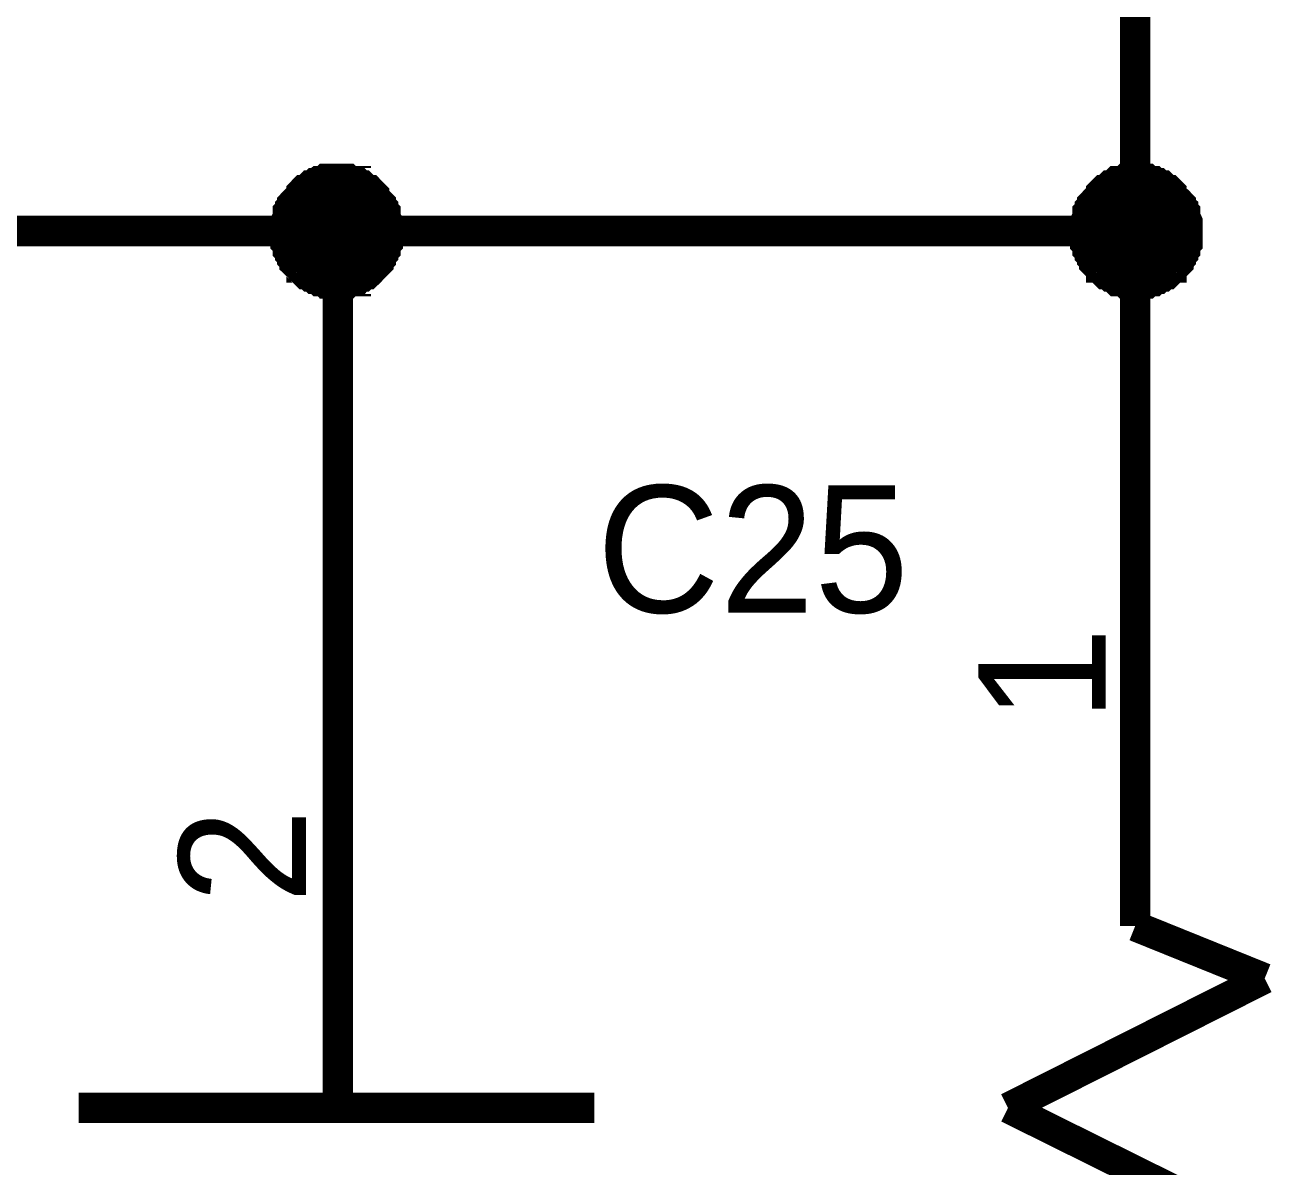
# Model space of a CAD drawing. Header units: millimetres. Extents: x 0 to 800, y 0 to 567.
# Drawn here: x 474.96 to 487.33, y 503.08 to 514.34 of the extents above; entities that cross this region are included whole.
import ezdxf

# ---------------------------------------------------------------- set-up
doc = ezdxf.new("R2010")
doc.units = ezdxf.units.MM
doc.layers.add('Sheet', color=255, linetype='Continuous')

msp = doc.modelspace()

# ---------------------------------------------------------------- linework, layer by layer
at = {"layer": 'Sheet'}
for points, const_width in [([(485.906, 518.823), (485.906, 513.738)], 0.3), ([(485.906, 513.738), (485.906, 512.305), (485.906, 510.535)], 0.3), ([(477.529, 512.305), (477.529, 512.327), (477.529, 512.349), (477.529, 512.372), (477.529, 512.394), (477.551, 512.439), (477.551, 512.461), (477.551, 512.484), (477.574, 512.506), (477.574, 512.529), (477.596, 512.551), (477.596, 512.573), (477.618, 512.596), (477.618, 512.596), (477.641, 512.618), (477.663, 512.641), (477.686, 512.663), (477.686, 512.685), (477.708, 512.708), (477.73, 512.708), (477.753, 512.73), (477.775, 512.753), (477.798, 512.753), (477.82, 512.775), (477.842, 512.775), (477.865, 512.797), (477.887, 512.797), (477.91, 512.797), (477.932, 512.82), (477.954, 512.82), (477.999, 512.82), (478.022, 512.82), (478.044, 512.82)], 0.3), ([(477.529, 512.305), (477.529, 512.327), (477.529, 512.349), (477.529, 512.372), (477.529, 512.394), (477.551, 512.439), (477.551, 512.461), (477.551, 512.484), (477.574, 512.506), (477.574, 512.529), (477.596, 512.551), (477.596, 512.573), (477.618, 512.596), (477.618, 512.596), (477.641, 512.618), (477.663, 512.641), (477.686, 512.663), (477.686, 512.685), (477.708, 512.708), (477.73, 512.708), (477.753, 512.73), (477.775, 512.753), (477.798, 512.753), (477.82, 512.775), (477.842, 512.775), (477.865, 512.797), (477.887, 512.797), (477.91, 512.797), (477.932, 512.82), (477.954, 512.82), (477.999, 512.82), (478.022, 512.82), (478.044, 512.82)], 0.3), ([(477.529, 512.305), (477.529, 512.327), (477.529, 512.349), (477.529, 512.372), (477.529, 512.394), (477.551, 512.439), (477.551, 512.461), (477.551, 512.484), (477.574, 512.506), (477.574, 512.529), (477.596, 512.551), (477.596, 512.573), (477.618, 512.596), (477.618, 512.596), (477.641, 512.618), (477.663, 512.641), (477.686, 512.663), (477.686, 512.685), (477.708, 512.708), (477.73, 512.708), (477.753, 512.73), (477.775, 512.753), (477.798, 512.753), (477.82, 512.775), (477.842, 512.775), (477.865, 512.797), (477.887, 512.797), (477.91, 512.797), (477.932, 512.82), (477.954, 512.82), (477.999, 512.82), (478.022, 512.82), (478.044, 512.82)], 0.3), ([(477.529, 512.305), (477.529, 512.327), (477.529, 512.349), (477.529, 512.372), (477.529, 512.394), (477.551, 512.439), (477.551, 512.461), (477.551, 512.484), (477.574, 512.506), (477.574, 512.529), (477.596, 512.551), (477.596, 512.573), (477.618, 512.596), (477.618, 512.596), (477.641, 512.618), (477.663, 512.641), (477.686, 512.663), (477.686, 512.685), (477.708, 512.708), (477.73, 512.708), (477.753, 512.73), (477.775, 512.753), (477.798, 512.753), (477.82, 512.775), (477.842, 512.775), (477.865, 512.797), (477.887, 512.797), (477.91, 512.797), (477.932, 512.82), (477.954, 512.82), (477.999, 512.82), (478.022, 512.82), (478.044, 512.82)], 0.3), ([(478.044, 512.82), (478.044, 512.82)], 0.3), ([(478.044, 512.82), (478.066, 512.82), (478.089, 512.82), (478.111, 512.82), (478.134, 512.82), (478.156, 512.797), (478.178, 512.797), (478.223, 512.797), (478.223, 512.775), (478.246, 512.775), (478.268, 512.753), (478.29, 512.753), (478.313, 512.73), (478.335, 512.708), (478.358, 512.708), (478.38, 512.685), (478.402, 512.663), (478.402, 512.641), (478.425, 512.618), (478.447, 512.596), (478.447, 512.596), (478.47, 512.573), (478.47, 512.551), (478.492, 512.529), (478.492, 512.506), (478.514, 512.484), (478.514, 512.461), (478.514, 512.439), (478.537, 512.394), (478.537, 512.372), (478.537, 512.349), (478.537, 512.327), (478.537, 512.305)], 0.3), ([(478.044, 512.82), (478.044, 512.82)], 0.3), ([(478.044, 512.82), (478.066, 512.82), (478.089, 512.82), (478.111, 512.82), (478.134, 512.82), (478.156, 512.797), (478.178, 512.797), (478.223, 512.797), (478.223, 512.775), (478.246, 512.775), (478.268, 512.753), (478.29, 512.753), (478.313, 512.73), (478.335, 512.708), (478.358, 512.708), (478.38, 512.685), (478.402, 512.663), (478.402, 512.641), (478.425, 512.618), (478.447, 512.596), (478.447, 512.596), (478.47, 512.573), (478.47, 512.551), (478.492, 512.529), (478.492, 512.506), (478.514, 512.484), (478.514, 512.461), (478.514, 512.439), (478.537, 512.394), (478.537, 512.372), (478.537, 512.349), (478.537, 512.327), (478.537, 512.305)], 0.3), ([(478.044, 512.82), (478.044, 512.82)], 0.3), ([(478.044, 512.82), (478.066, 512.82), (478.089, 512.82), (478.111, 512.82), (478.134, 512.82), (478.156, 512.797), (478.178, 512.797), (478.223, 512.797), (478.223, 512.775), (478.246, 512.775), (478.268, 512.753), (478.29, 512.753), (478.313, 512.73), (478.335, 512.708), (478.358, 512.708), (478.38, 512.685), (478.402, 512.663), (478.402, 512.641), (478.425, 512.618), (478.447, 512.596), (478.447, 512.596), (478.47, 512.573), (478.47, 512.551), (478.492, 512.529), (478.492, 512.506), (478.514, 512.484), (478.514, 512.461), (478.514, 512.439), (478.537, 512.394), (478.537, 512.372), (478.537, 512.349), (478.537, 512.327), (478.537, 512.305)], 0.3), ([(478.044, 512.82), (478.044, 512.82)], 0.3), ([(478.044, 512.82), (478.066, 512.82), (478.089, 512.82), (478.111, 512.82), (478.134, 512.82), (478.156, 512.797), (478.178, 512.797), (478.223, 512.797), (478.223, 512.775), (478.246, 512.775), (478.268, 512.753), (478.29, 512.753), (478.313, 512.73), (478.335, 512.708), (478.358, 512.708), (478.38, 512.685), (478.402, 512.663), (478.402, 512.641), (478.425, 512.618), (478.447, 512.596), (478.447, 512.596), (478.47, 512.573), (478.47, 512.551), (478.492, 512.529), (478.492, 512.506), (478.514, 512.484), (478.514, 512.461), (478.514, 512.439), (478.537, 512.394), (478.537, 512.372), (478.537, 512.349), (478.537, 512.327), (478.537, 512.305)], 0.3), ([(485.413, 512.305), (485.413, 512.327), (485.413, 512.349), (485.413, 512.372), (485.413, 512.394), (485.436, 512.439), (485.436, 512.461), (485.436, 512.484), (485.458, 512.506), (485.458, 512.529), (485.481, 512.551), (485.481, 512.573), (485.503, 512.596), (485.503, 512.596), (485.525, 512.618), (485.548, 512.641), (485.57, 512.663), (485.57, 512.685), (485.593, 512.708), (485.615, 512.708), (485.637, 512.73), (485.66, 512.753), (485.682, 512.753), (485.705, 512.775), (485.705, 512.775), (485.727, 512.797), (485.772, 512.797), (485.794, 512.797), (485.817, 512.82), (485.839, 512.82), (485.861, 512.82), (485.884, 512.82), (485.906, 512.82)], 0.3), ([(485.413, 512.305), (485.413, 512.327), (485.413, 512.349), (485.413, 512.372), (485.413, 512.394), (485.436, 512.439), (485.436, 512.461), (485.436, 512.484), (485.458, 512.506), (485.458, 512.529), (485.481, 512.551), (485.481, 512.573), (485.503, 512.596), (485.503, 512.596), (485.525, 512.618), (485.548, 512.641), (485.57, 512.663), (485.57, 512.685), (485.593, 512.708), (485.615, 512.708), (485.637, 512.73), (485.66, 512.753), (485.682, 512.753), (485.705, 512.775), (485.705, 512.775), (485.727, 512.797), (485.772, 512.797), (485.794, 512.797), (485.817, 512.82), (485.839, 512.82), (485.861, 512.82), (485.884, 512.82), (485.906, 512.82)], 0.3), ([(485.413, 512.305), (485.413, 512.327), (485.413, 512.349), (485.413, 512.372), (485.413, 512.394), (485.436, 512.439), (485.436, 512.461), (485.436, 512.484), (485.458, 512.506), (485.458, 512.529), (485.481, 512.551), (485.481, 512.573), (485.503, 512.596), (485.503, 512.596), (485.525, 512.618), (485.548, 512.641), (485.57, 512.663), (485.57, 512.685), (485.593, 512.708), (485.615, 512.708), (485.637, 512.73), (485.66, 512.753), (485.682, 512.753), (485.705, 512.775), (485.705, 512.775), (485.727, 512.797), (485.772, 512.797), (485.794, 512.797), (485.817, 512.82), (485.839, 512.82), (485.861, 512.82), (485.884, 512.82), (485.906, 512.82)], 0.3), ([(485.413, 512.305), (485.413, 512.327), (485.413, 512.349), (485.413, 512.372), (485.413, 512.394), (485.436, 512.439), (485.436, 512.461), (485.436, 512.484), (485.458, 512.506), (485.458, 512.529), (485.481, 512.551), (485.481, 512.573), (485.503, 512.596), (485.503, 512.596), (485.525, 512.618), (485.548, 512.641), (485.57, 512.663), (485.57, 512.685), (485.593, 512.708), (485.615, 512.708), (485.637, 512.73), (485.66, 512.753), (485.682, 512.753), (485.705, 512.775), (485.705, 512.775), (485.727, 512.797), (485.772, 512.797), (485.794, 512.797), (485.817, 512.82), (485.839, 512.82), (485.861, 512.82), (485.884, 512.82), (485.906, 512.82)], 0.3), ([(485.906, 512.82), (485.906, 512.82)], 0.3), ([(485.906, 512.82), (485.929, 512.82), (485.951, 512.82), (485.996, 512.82), (486.018, 512.82), (486.041, 512.797), (486.063, 512.797), (486.085, 512.797), (486.108, 512.775), (486.13, 512.775), (486.153, 512.753), (486.175, 512.753), (486.197, 512.73), (486.22, 512.708), (486.242, 512.708), (486.265, 512.685), (486.265, 512.663), (486.287, 512.641), (486.309, 512.618), (486.332, 512.596), (486.332, 512.596), (486.354, 512.573), (486.354, 512.551), (486.377, 512.529), (486.377, 512.506), (486.399, 512.484), (486.399, 512.461), (486.399, 512.439), (486.421, 512.394), (486.421, 512.372), (486.421, 512.349), (486.421, 512.327), (486.421, 512.305)], 0.3), ([(485.906, 512.82), (485.906, 512.82)], 0.3), ([(485.906, 512.82), (485.929, 512.82), (485.951, 512.82), (485.996, 512.82), (486.018, 512.82), (486.041, 512.797), (486.063, 512.797), (486.085, 512.797), (486.108, 512.775), (486.13, 512.775), (486.153, 512.753), (486.175, 512.753), (486.197, 512.73), (486.22, 512.708), (486.242, 512.708), (486.265, 512.685), (486.265, 512.663), (486.287, 512.641), (486.309, 512.618), (486.332, 512.596), (486.332, 512.596), (486.354, 512.573), (486.354, 512.551), (486.377, 512.529), (486.377, 512.506), (486.399, 512.484), (486.399, 512.461), (486.399, 512.439), (486.421, 512.394), (486.421, 512.372), (486.421, 512.349), (486.421, 512.327), (486.421, 512.305)], 0.3), ([(485.906, 512.82), (485.906, 512.82)], 0.3), ([(485.906, 512.82), (485.929, 512.82), (485.951, 512.82), (485.996, 512.82), (486.018, 512.82), (486.041, 512.797), (486.063, 512.797), (486.085, 512.797), (486.108, 512.775), (486.13, 512.775), (486.153, 512.753), (486.175, 512.753), (486.197, 512.73), (486.22, 512.708), (486.242, 512.708), (486.265, 512.685), (486.265, 512.663), (486.287, 512.641), (486.309, 512.618), (486.332, 512.596), (486.332, 512.596), (486.354, 512.573), (486.354, 512.551), (486.377, 512.529), (486.377, 512.506), (486.399, 512.484), (486.399, 512.461), (486.399, 512.439), (486.421, 512.394), (486.421, 512.372), (486.421, 512.349), (486.421, 512.327), (486.421, 512.305)], 0.3), ([(485.906, 512.82), (485.906, 512.82)], 0.3), ([(485.906, 512.82), (485.929, 512.82), (485.951, 512.82), (485.996, 512.82), (486.018, 512.82), (486.041, 512.797), (486.063, 512.797), (486.085, 512.797), (486.108, 512.775), (486.13, 512.775), (486.153, 512.753), (486.175, 512.753), (486.197, 512.73), (486.22, 512.708), (486.242, 512.708), (486.265, 512.685), (486.265, 512.663), (486.287, 512.641), (486.309, 512.618), (486.332, 512.596), (486.332, 512.596), (486.354, 512.573), (486.354, 512.551), (486.377, 512.529), (486.377, 512.506), (486.399, 512.484), (486.399, 512.461), (486.399, 512.439), (486.421, 512.394), (486.421, 512.372), (486.421, 512.349), (486.421, 512.327), (486.421, 512.305)], 0.3), ([(477.529, 512.305), (477.529, 512.327), (477.529, 512.349), (477.529, 512.372), (477.529, 512.394), (477.551, 512.439), (477.551, 512.461), (477.551, 512.484), (477.574, 512.506), (477.574, 512.529), (477.596, 512.551), (477.596, 512.573), (477.618, 512.596), (477.618, 512.596), (477.641, 512.618), (477.663, 512.641), (477.686, 512.663), (477.686, 512.685), (477.708, 512.708), (477.73, 512.708), (477.753, 512.73), (477.775, 512.753), (477.798, 512.753), (477.82, 512.775), (477.842, 512.775), (477.865, 512.797), (477.887, 512.797), (477.91, 512.797), (477.932, 512.82), (477.954, 512.82), (477.999, 512.82), (478.022, 512.82), (478.044, 512.82)], 0.0991), ([(477.529, 512.305), (477.529, 512.327), (477.529, 512.349), (477.529, 512.372), (477.529, 512.394), (477.551, 512.439), (477.551, 512.461), (477.551, 512.484), (477.574, 512.506), (477.574, 512.529), (477.596, 512.551), (477.596, 512.573), (477.618, 512.596), (477.618, 512.596), (477.641, 512.618), (477.663, 512.641), (477.686, 512.663), (477.686, 512.685), (477.708, 512.708), (477.73, 512.708), (477.753, 512.73), (477.775, 512.753), (477.798, 512.753), (477.82, 512.775), (477.842, 512.775), (477.865, 512.797), (477.887, 512.797), (477.91, 512.797), (477.932, 512.82), (477.954, 512.82), (477.999, 512.82), (478.022, 512.82), (478.044, 512.82)], 0.0991), ([(477.529, 512.305), (477.529, 512.327), (477.529, 512.349), (477.529, 512.372), (477.529, 512.394), (477.551, 512.439), (477.551, 512.461), (477.551, 512.484), (477.574, 512.506), (477.574, 512.529), (477.596, 512.551), (477.596, 512.573), (477.618, 512.596), (477.618, 512.596), (477.641, 512.618), (477.663, 512.641), (477.686, 512.663), (477.686, 512.685), (477.708, 512.708), (477.73, 512.708), (477.753, 512.73), (477.775, 512.753), (477.798, 512.753), (477.82, 512.775), (477.842, 512.775), (477.865, 512.797), (477.887, 512.797), (477.91, 512.797), (477.932, 512.82), (477.954, 512.82), (477.999, 512.82), (478.022, 512.82), (478.044, 512.82)], 0.0991), ([(477.529, 512.305), (477.529, 512.327), (477.529, 512.349), (477.529, 512.372), (477.529, 512.394), (477.551, 512.439), (477.551, 512.461), (477.551, 512.484), (477.574, 512.506), (477.574, 512.529), (477.596, 512.551), (477.596, 512.573), (477.618, 512.596), (477.618, 512.596), (477.641, 512.618), (477.663, 512.641), (477.686, 512.663), (477.686, 512.685), (477.708, 512.708), (477.73, 512.708), (477.753, 512.73), (477.775, 512.753), (477.798, 512.753), (477.82, 512.775), (477.842, 512.775), (477.865, 512.797), (477.887, 512.797), (477.91, 512.797), (477.932, 512.82), (477.954, 512.82), (477.999, 512.82), (478.022, 512.82), (478.044, 512.82)], 0.0991), ([(478.044, 512.82), (478.044, 512.82)], 0.0991), ([(478.044, 512.82), (478.066, 512.82), (478.089, 512.82), (478.111, 512.82), (478.134, 512.82), (478.156, 512.797), (478.178, 512.797), (478.223, 512.797), (478.223, 512.775), (478.246, 512.775), (478.268, 512.753), (478.29, 512.753), (478.313, 512.73), (478.335, 512.708), (478.358, 512.708), (478.38, 512.685), (478.402, 512.663), (478.402, 512.641), (478.425, 512.618), (478.447, 512.596), (478.447, 512.596), (478.47, 512.573), (478.47, 512.551), (478.492, 512.529), (478.492, 512.506), (478.514, 512.484), (478.514, 512.461), (478.514, 512.439), (478.537, 512.394), (478.537, 512.372), (478.537, 512.349), (478.537, 512.327), (478.537, 512.305)], 0.0991), ([(478.044, 512.82), (478.044, 512.82)], 0.0991), ([(478.044, 512.82), (478.066, 512.82), (478.089, 512.82), (478.111, 512.82), (478.134, 512.82), (478.156, 512.797), (478.178, 512.797), (478.223, 512.797), (478.223, 512.775), (478.246, 512.775), (478.268, 512.753), (478.29, 512.753), (478.313, 512.73), (478.335, 512.708), (478.358, 512.708), (478.38, 512.685), (478.402, 512.663), (478.402, 512.641), (478.425, 512.618), (478.447, 512.596), (478.447, 512.596), (478.47, 512.573), (478.47, 512.551), (478.492, 512.529), (478.492, 512.506), (478.514, 512.484), (478.514, 512.461), (478.514, 512.439), (478.537, 512.394), (478.537, 512.372), (478.537, 512.349), (478.537, 512.327), (478.537, 512.305)], 0.0991), ([(478.044, 512.82), (478.044, 512.82)], 0.0991), ([(478.044, 512.82), (478.066, 512.82), (478.089, 512.82), (478.111, 512.82), (478.134, 512.82), (478.156, 512.797), (478.178, 512.797), (478.223, 512.797), (478.223, 512.775), (478.246, 512.775), (478.268, 512.753), (478.29, 512.753), (478.313, 512.73), (478.335, 512.708), (478.358, 512.708), (478.38, 512.685), (478.402, 512.663), (478.402, 512.641), (478.425, 512.618), (478.447, 512.596), (478.447, 512.596), (478.47, 512.573), (478.47, 512.551), (478.492, 512.529), (478.492, 512.506), (478.514, 512.484), (478.514, 512.461), (478.514, 512.439), (478.537, 512.394), (478.537, 512.372), (478.537, 512.349), (478.537, 512.327), (478.537, 512.305)], 0.0991), ([(478.044, 512.82), (478.044, 512.82)], 0.0991), ([(478.044, 512.82), (478.066, 512.82), (478.089, 512.82), (478.111, 512.82), (478.134, 512.82), (478.156, 512.797), (478.178, 512.797), (478.223, 512.797), (478.223, 512.775), (478.246, 512.775), (478.268, 512.753), (478.29, 512.753), (478.313, 512.73), (478.335, 512.708), (478.358, 512.708), (478.38, 512.685), (478.402, 512.663), (478.402, 512.641), (478.425, 512.618), (478.447, 512.596), (478.447, 512.596), (478.47, 512.573), (478.47, 512.551), (478.492, 512.529), (478.492, 512.506), (478.514, 512.484), (478.514, 512.461), (478.514, 512.439), (478.537, 512.394), (478.537, 512.372), (478.537, 512.349), (478.537, 512.327), (478.537, 512.305)], 0.0991), ([(485.413, 512.305), (485.413, 512.327), (485.413, 512.349), (485.413, 512.372), (485.413, 512.394), (485.436, 512.439), (485.436, 512.461), (485.436, 512.484), (485.458, 512.506), (485.458, 512.529), (485.481, 512.551), (485.481, 512.573), (485.503, 512.596), (485.503, 512.596), (485.525, 512.618), (485.548, 512.641), (485.57, 512.663), (485.57, 512.685), (485.593, 512.708), (485.615, 512.708), (485.637, 512.73), (485.66, 512.753), (485.682, 512.753), (485.705, 512.775), (485.705, 512.775), (485.727, 512.797), (485.772, 512.797), (485.794, 512.797), (485.817, 512.82), (485.839, 512.82), (485.861, 512.82), (485.884, 512.82), (485.906, 512.82)], 0.0991), ([(485.413, 512.305), (485.413, 512.327), (485.413, 512.349), (485.413, 512.372), (485.413, 512.394), (485.436, 512.439), (485.436, 512.461), (485.436, 512.484), (485.458, 512.506), (485.458, 512.529), (485.481, 512.551), (485.481, 512.573), (485.503, 512.596), (485.503, 512.596), (485.525, 512.618), (485.548, 512.641), (485.57, 512.663), (485.57, 512.685), (485.593, 512.708), (485.615, 512.708), (485.637, 512.73), (485.66, 512.753), (485.682, 512.753), (485.705, 512.775), (485.705, 512.775), (485.727, 512.797), (485.772, 512.797), (485.794, 512.797), (485.817, 512.82), (485.839, 512.82), (485.861, 512.82), (485.884, 512.82), (485.906, 512.82)], 0.0991), ([(485.413, 512.305), (485.413, 512.327), (485.413, 512.349), (485.413, 512.372), (485.413, 512.394), (485.436, 512.439), (485.436, 512.461), (485.436, 512.484), (485.458, 512.506), (485.458, 512.529), (485.481, 512.551), (485.481, 512.573), (485.503, 512.596), (485.503, 512.596), (485.525, 512.618), (485.548, 512.641), (485.57, 512.663), (485.57, 512.685), (485.593, 512.708), (485.615, 512.708), (485.637, 512.73), (485.66, 512.753), (485.682, 512.753), (485.705, 512.775), (485.705, 512.775), (485.727, 512.797), (485.772, 512.797), (485.794, 512.797), (485.817, 512.82), (485.839, 512.82), (485.861, 512.82), (485.884, 512.82), (485.906, 512.82)], 0.0991), ([(485.413, 512.305), (485.413, 512.327), (485.413, 512.349), (485.413, 512.372), (485.413, 512.394), (485.436, 512.439), (485.436, 512.461), (485.436, 512.484), (485.458, 512.506), (485.458, 512.529), (485.481, 512.551), (485.481, 512.573), (485.503, 512.596), (485.503, 512.596), (485.525, 512.618), (485.548, 512.641), (485.57, 512.663), (485.57, 512.685), (485.593, 512.708), (485.615, 512.708), (485.637, 512.73), (485.66, 512.753), (485.682, 512.753), (485.705, 512.775), (485.705, 512.775), (485.727, 512.797), (485.772, 512.797), (485.794, 512.797), (485.817, 512.82), (485.839, 512.82), (485.861, 512.82), (485.884, 512.82), (485.906, 512.82)], 0.0991), ([(485.906, 512.82), (485.906, 512.82)], 0.0991), ([(485.906, 512.82), (485.929, 512.82), (485.951, 512.82), (485.996, 512.82), (486.018, 512.82), (486.041, 512.797), (486.063, 512.797), (486.085, 512.797), (486.108, 512.775), (486.13, 512.775), (486.153, 512.753), (486.175, 512.753), (486.197, 512.73), (486.22, 512.708), (486.242, 512.708), (486.265, 512.685), (486.265, 512.663), (486.287, 512.641), (486.309, 512.618), (486.332, 512.596), (486.332, 512.596), (486.354, 512.573), (486.354, 512.551), (486.377, 512.529), (486.377, 512.506), (486.399, 512.484), (486.399, 512.461), (486.399, 512.439), (486.421, 512.394), (486.421, 512.372), (486.421, 512.349), (486.421, 512.327), (486.421, 512.305)], 0.0991), ([(485.906, 512.82), (485.906, 512.82)], 0.0991), ([(485.906, 512.82), (485.929, 512.82), (485.951, 512.82), (485.996, 512.82), (486.018, 512.82), (486.041, 512.797), (486.063, 512.797), (486.085, 512.797), (486.108, 512.775), (486.13, 512.775), (486.153, 512.753), (486.175, 512.753), (486.197, 512.73), (486.22, 512.708), (486.242, 512.708), (486.265, 512.685), (486.265, 512.663), (486.287, 512.641), (486.309, 512.618), (486.332, 512.596), (486.332, 512.596), (486.354, 512.573), (486.354, 512.551), (486.377, 512.529), (486.377, 512.506), (486.399, 512.484), (486.399, 512.461), (486.399, 512.439), (486.421, 512.394), (486.421, 512.372), (486.421, 512.349), (486.421, 512.327), (486.421, 512.305)], 0.0991), ([(485.906, 512.82), (485.906, 512.82)], 0.0991), ([(485.906, 512.82), (485.929, 512.82), (485.951, 512.82), (485.996, 512.82), (486.018, 512.82), (486.041, 512.797), (486.063, 512.797), (486.085, 512.797), (486.108, 512.775), (486.13, 512.775), (486.153, 512.753), (486.175, 512.753), (486.197, 512.73), (486.22, 512.708), (486.242, 512.708), (486.265, 512.685), (486.265, 512.663), (486.287, 512.641), (486.309, 512.618), (486.332, 512.596), (486.332, 512.596), (486.354, 512.573), (486.354, 512.551), (486.377, 512.529), (486.377, 512.506), (486.399, 512.484), (486.399, 512.461), (486.399, 512.439), (486.421, 512.394), (486.421, 512.372), (486.421, 512.349), (486.421, 512.327), (486.421, 512.305)], 0.0991), ([(485.906, 512.82), (485.906, 512.82)], 0.0991), ([(485.906, 512.82), (485.929, 512.82), (485.951, 512.82), (485.996, 512.82), (486.018, 512.82), (486.041, 512.797), (486.063, 512.797), (486.085, 512.797), (486.108, 512.775), (486.13, 512.775), (486.153, 512.753), (486.175, 512.753), (486.197, 512.73), (486.22, 512.708), (486.242, 512.708), (486.265, 512.685), (486.265, 512.663), (486.287, 512.641), (486.309, 512.618), (486.332, 512.596), (486.332, 512.596), (486.354, 512.573), (486.354, 512.551), (486.377, 512.529), (486.377, 512.506), (486.399, 512.484), (486.399, 512.461), (486.399, 512.439), (486.421, 512.394), (486.421, 512.372), (486.421, 512.349), (486.421, 512.327), (486.421, 512.305)], 0.0991), ([(471.436, 512.305), (478.044, 512.305), (485.906, 512.305)], 0.3), ([(478.044, 511.789), (478.022, 511.789), (477.999, 511.789), (477.954, 511.789), (477.932, 511.789), (477.91, 511.812), (477.887, 511.812), (477.865, 511.812), (477.842, 511.834), (477.82, 511.834), (477.798, 511.857), (477.775, 511.857), (477.753, 511.879), (477.73, 511.879), (477.708, 511.901), (477.686, 511.924), (477.686, 511.946), (477.663, 511.946), (477.641, 511.969), (477.618, 511.991), (477.618, 512.013), (477.596, 512.036), (477.596, 512.058), (477.574, 512.081), (477.574, 512.103), (477.551, 512.125), (477.551, 512.148), (477.551, 512.17), (477.529, 512.193), (477.529, 512.215), (477.529, 512.26), (477.529, 512.282), (477.529, 512.305)], 0.3), ([(477.529, 512.305), (477.529, 512.305)], 0.3), ([(478.044, 511.789), (478.022, 511.789), (477.999, 511.789), (477.954, 511.789), (477.932, 511.789), (477.91, 511.812), (477.887, 511.812), (477.865, 511.812), (477.842, 511.834), (477.82, 511.834), (477.798, 511.857), (477.775, 511.857), (477.753, 511.879), (477.73, 511.879), (477.708, 511.901), (477.686, 511.924), (477.686, 511.946), (477.663, 511.946), (477.641, 511.969), (477.618, 511.991), (477.618, 512.013), (477.596, 512.036), (477.596, 512.058), (477.574, 512.081), (477.574, 512.103), (477.551, 512.125), (477.551, 512.148), (477.551, 512.17), (477.529, 512.193), (477.529, 512.215), (477.529, 512.26), (477.529, 512.282), (477.529, 512.305)], 0.3), ([(477.529, 512.305), (477.529, 512.305)], 0.3), ([(478.044, 511.789), (478.022, 511.789), (477.999, 511.789), (477.954, 511.789), (477.932, 511.789), (477.91, 511.812), (477.887, 511.812), (477.865, 511.812), (477.842, 511.834), (477.82, 511.834), (477.798, 511.857), (477.775, 511.857), (477.753, 511.879), (477.73, 511.879), (477.708, 511.901), (477.686, 511.924), (477.686, 511.946), (477.663, 511.946), (477.641, 511.969), (477.618, 511.991), (477.618, 512.013), (477.596, 512.036), (477.596, 512.058), (477.574, 512.081), (477.574, 512.103), (477.551, 512.125), (477.551, 512.148), (477.551, 512.17), (477.529, 512.193), (477.529, 512.215), (477.529, 512.26), (477.529, 512.282), (477.529, 512.305)], 0.3), ([(477.529, 512.305), (477.529, 512.305)], 0.3), ([(478.044, 511.789), (478.022, 511.789), (477.999, 511.789), (477.954, 511.789), (477.932, 511.789), (477.91, 511.812), (477.887, 511.812), (477.865, 511.812), (477.842, 511.834), (477.82, 511.834), (477.798, 511.857), (477.775, 511.857), (477.753, 511.879), (477.73, 511.879), (477.708, 511.901), (477.686, 511.924), (477.686, 511.946), (477.663, 511.946), (477.641, 511.969), (477.618, 511.991), (477.618, 512.013), (477.596, 512.036), (477.596, 512.058), (477.574, 512.081), (477.574, 512.103), (477.551, 512.125), (477.551, 512.148), (477.551, 512.17), (477.529, 512.193), (477.529, 512.215), (477.529, 512.26), (477.529, 512.282), (477.529, 512.305)], 0.3), ([(477.529, 512.305), (477.529, 512.305)], 0.3), ([(478.537, 512.305), (478.537, 512.282), (478.537, 512.26), (478.537, 512.215), (478.537, 512.193), (478.514, 512.17), (478.514, 512.148), (478.514, 512.125), (478.492, 512.103), (478.492, 512.081), (478.47, 512.058), (478.47, 512.036), (478.447, 512.013), (478.447, 511.991), (478.425, 511.969), (478.402, 511.946), (478.402, 511.946), (478.38, 511.924), (478.358, 511.901), (478.335, 511.879), (478.313, 511.879), (478.29, 511.857), (478.268, 511.857), (478.246, 511.834), (478.223, 511.834), (478.223, 511.812), (478.178, 511.812), (478.156, 511.812), (478.134, 511.789), (478.111, 511.789), (478.089, 511.789), (478.066, 511.789), (478.044, 511.789)], 0.3), ([(478.044, 505.451), (478.044, 512.305)], 0.3), ([(478.537, 512.305), (478.537, 512.282), (478.537, 512.26), (478.537, 512.215), (478.537, 512.193), (478.514, 512.17), (478.514, 512.148), (478.514, 512.125), (478.492, 512.103), (478.492, 512.081), (478.47, 512.058), (478.47, 512.036), (478.447, 512.013), (478.447, 511.991), (478.425, 511.969), (478.402, 511.946), (478.402, 511.946), (478.38, 511.924), (478.358, 511.901), (478.335, 511.879), (478.313, 511.879), (478.29, 511.857), (478.268, 511.857), (478.246, 511.834), (478.223, 511.834), (478.223, 511.812), (478.178, 511.812), (478.156, 511.812), (478.134, 511.789), (478.111, 511.789), (478.089, 511.789), (478.066, 511.789), (478.044, 511.789)], 0.3), ([(478.537, 512.305), (478.537, 512.282), (478.537, 512.26), (478.537, 512.215), (478.537, 512.193), (478.514, 512.17), (478.514, 512.148), (478.514, 512.125), (478.492, 512.103), (478.492, 512.081), (478.47, 512.058), (478.47, 512.036), (478.447, 512.013), (478.447, 511.991), (478.425, 511.969), (478.402, 511.946), (478.402, 511.946), (478.38, 511.924), (478.358, 511.901), (478.335, 511.879), (478.313, 511.879), (478.29, 511.857), (478.268, 511.857), (478.246, 511.834), (478.223, 511.834), (478.223, 511.812), (478.178, 511.812), (478.156, 511.812), (478.134, 511.789), (478.111, 511.789), (478.089, 511.789), (478.066, 511.789), (478.044, 511.789)], 0.3), ([(478.537, 512.305), (478.537, 512.282), (478.537, 512.26), (478.537, 512.215), (478.537, 512.193), (478.514, 512.17), (478.514, 512.148), (478.514, 512.125), (478.492, 512.103), (478.492, 512.081), (478.47, 512.058), (478.47, 512.036), (478.447, 512.013), (478.447, 511.991), (478.425, 511.969), (478.402, 511.946), (478.402, 511.946), (478.38, 511.924), (478.358, 511.901), (478.335, 511.879), (478.313, 511.879), (478.29, 511.857), (478.268, 511.857), (478.246, 511.834), (478.223, 511.834), (478.223, 511.812), (478.178, 511.812), (478.156, 511.812), (478.134, 511.789), (478.111, 511.789), (478.089, 511.789), (478.066, 511.789), (478.044, 511.789)], 0.3), ([(478.537, 512.305), (478.537, 512.305), (478.537, 512.305), (478.537, 512.305), (478.537, 512.305), (478.537, 512.305), (478.537, 512.305), (478.537, 512.305), (478.537, 512.305), (478.537, 512.305), (478.537, 512.305), (478.537, 512.305), (478.537, 512.305), (478.537, 512.305), (478.537, 512.305), (478.537, 512.305), (478.537, 512.305), (478.537, 512.305), (478.537, 512.305), (478.537, 512.305), (478.537, 512.305), (478.537, 512.305), (478.537, 512.305), (478.537, 512.305), (478.537, 512.305), (478.537, 512.305), (478.537, 512.305), (478.537, 512.305), (478.537, 512.305), (478.537, 512.305), (478.537, 512.305), (478.537, 512.305), (478.537, 512.305)], 0.3), ([(478.537, 512.305), (478.537, 512.305)], 0.3), ([(478.537, 512.305), (478.537, 512.305), (478.537, 512.305), (478.537, 512.305), (478.537, 512.305), (478.537, 512.305), (478.537, 512.305), (478.537, 512.305), (478.537, 512.305), (478.537, 512.305), (478.537, 512.305), (478.537, 512.305), (478.537, 512.305), (478.537, 512.305), (478.537, 512.305), (478.537, 512.305), (478.537, 512.305), (478.537, 512.305), (478.537, 512.305), (478.537, 512.305), (478.537, 512.305), (478.537, 512.305), (478.537, 512.305), (478.537, 512.305), (478.537, 512.305), (478.537, 512.305), (478.537, 512.305), (478.537, 512.305), (478.537, 512.305), (478.537, 512.305), (478.537, 512.305), (478.537, 512.305), (478.537, 512.305)], 0.3), ([(478.537, 512.305), (478.537, 512.305)], 0.3), ([(478.537, 512.305), (478.537, 512.305), (478.537, 512.305), (478.537, 512.305), (478.537, 512.305), (478.537, 512.305), (478.537, 512.305), (478.537, 512.305), (478.537, 512.305), (478.537, 512.305), (478.537, 512.305), (478.537, 512.305), (478.537, 512.305), (478.537, 512.305), (478.537, 512.305), (478.537, 512.305), (478.537, 512.305), (478.537, 512.305), (478.537, 512.305), (478.537, 512.305), (478.537, 512.305), (478.537, 512.305), (478.537, 512.305), (478.537, 512.305), (478.537, 512.305), (478.537, 512.305), (478.537, 512.305), (478.537, 512.305), (478.537, 512.305), (478.537, 512.305), (478.537, 512.305), (478.537, 512.305), (478.537, 512.305)], 0.3), ([(478.537, 512.305), (478.537, 512.305)], 0.3), ([(478.537, 512.305), (478.537, 512.305), (478.537, 512.305), (478.537, 512.305), (478.537, 512.305), (478.537, 512.305), (478.537, 512.305), (478.537, 512.305), (478.537, 512.305), (478.537, 512.305), (478.537, 512.305), (478.537, 512.305), (478.537, 512.305), (478.537, 512.305), (478.537, 512.305), (478.537, 512.305), (478.537, 512.305), (478.537, 512.305), (478.537, 512.305), (478.537, 512.305), (478.537, 512.305), (478.537, 512.305), (478.537, 512.305), (478.537, 512.305), (478.537, 512.305), (478.537, 512.305), (478.537, 512.305), (478.537, 512.305), (478.537, 512.305), (478.537, 512.305), (478.537, 512.305), (478.537, 512.305), (478.537, 512.305)], 0.3), ([(478.537, 512.305), (478.537, 512.305)], 0.3), ([(485.906, 511.789), (485.884, 511.789), (485.861, 511.789), (485.839, 511.789), (485.817, 511.789), (485.794, 511.812), (485.772, 511.812), (485.727, 511.812), (485.705, 511.834), (485.705, 511.834), (485.682, 511.857), (485.66, 511.857), (485.637, 511.879), (485.615, 511.879), (485.593, 511.901), (485.57, 511.924), (485.57, 511.946), (485.548, 511.946), (485.525, 511.969), (485.503, 511.991), (485.503, 512.013), (485.481, 512.036), (485.481, 512.058), (485.458, 512.081), (485.458, 512.103), (485.436, 512.125), (485.436, 512.148), (485.436, 512.17), (485.413, 512.193), (485.413, 512.215), (485.413, 512.26), (485.413, 512.282), (485.413, 512.305)], 0.3), ([(485.413, 512.305), (485.413, 512.305)], 0.3), ([(485.906, 511.789), (485.884, 511.789), (485.861, 511.789), (485.839, 511.789), (485.817, 511.789), (485.794, 511.812), (485.772, 511.812), (485.727, 511.812), (485.705, 511.834), (485.705, 511.834), (485.682, 511.857), (485.66, 511.857), (485.637, 511.879), (485.615, 511.879), (485.593, 511.901), (485.57, 511.924), (485.57, 511.946), (485.548, 511.946), (485.525, 511.969), (485.503, 511.991), (485.503, 512.013), (485.481, 512.036), (485.481, 512.058), (485.458, 512.081), (485.458, 512.103), (485.436, 512.125), (485.436, 512.148), (485.436, 512.17), (485.413, 512.193), (485.413, 512.215), (485.413, 512.26), (485.413, 512.282), (485.413, 512.305)], 0.3), ([(485.413, 512.305), (485.413, 512.305)], 0.3), ([(485.906, 511.789), (485.884, 511.789), (485.861, 511.789), (485.839, 511.789), (485.817, 511.789), (485.794, 511.812), (485.772, 511.812), (485.727, 511.812), (485.705, 511.834), (485.705, 511.834), (485.682, 511.857), (485.66, 511.857), (485.637, 511.879), (485.615, 511.879), (485.593, 511.901), (485.57, 511.924), (485.57, 511.946), (485.548, 511.946), (485.525, 511.969), (485.503, 511.991), (485.503, 512.013), (485.481, 512.036), (485.481, 512.058), (485.458, 512.081), (485.458, 512.103), (485.436, 512.125), (485.436, 512.148), (485.436, 512.17), (485.413, 512.193), (485.413, 512.215), (485.413, 512.26), (485.413, 512.282), (485.413, 512.305)], 0.3), ([(485.413, 512.305), (485.413, 512.305)], 0.3), ([(485.906, 511.789), (485.884, 511.789), (485.861, 511.789), (485.839, 511.789), (485.817, 511.789), (485.794, 511.812), (485.772, 511.812), (485.727, 511.812), (485.705, 511.834), (485.705, 511.834), (485.682, 511.857), (485.66, 511.857), (485.637, 511.879), (485.615, 511.879), (485.593, 511.901), (485.57, 511.924), (485.57, 511.946), (485.548, 511.946), (485.525, 511.969), (485.503, 511.991), (485.503, 512.013), (485.481, 512.036), (485.481, 512.058), (485.458, 512.081), (485.458, 512.103), (485.436, 512.125), (485.436, 512.148), (485.436, 512.17), (485.413, 512.193), (485.413, 512.215), (485.413, 512.26), (485.413, 512.282), (485.413, 512.305)], 0.3), ([(485.413, 512.305), (485.413, 512.305)], 0.3), ([(486.421, 512.305), (486.421, 512.282), (486.421, 512.26), (486.421, 512.215), (486.421, 512.193), (486.399, 512.17), (486.399, 512.148), (486.399, 512.125), (486.377, 512.103), (486.377, 512.081), (486.354, 512.058), (486.354, 512.036), (486.332, 512.013), (486.332, 511.991), (486.309, 511.969), (486.287, 511.946), (486.265, 511.946), (486.265, 511.924), (486.242, 511.901), (486.22, 511.879), (486.197, 511.879), (486.175, 511.857), (486.153, 511.857), (486.13, 511.834), (486.108, 511.834), (486.085, 511.812), (486.063, 511.812), (486.041, 511.812), (486.018, 511.789), (485.996, 511.789), (485.951, 511.789), (485.929, 511.789), (485.906, 511.789)], 0.3), ([(486.421, 512.305), (486.421, 512.282), (486.421, 512.26), (486.421, 512.215), (486.421, 512.193), (486.399, 512.17), (486.399, 512.148), (486.399, 512.125), (486.377, 512.103), (486.377, 512.081), (486.354, 512.058), (486.354, 512.036), (486.332, 512.013), (486.332, 511.991), (486.309, 511.969), (486.287, 511.946), (486.265, 511.946), (486.265, 511.924), (486.242, 511.901), (486.22, 511.879), (486.197, 511.879), (486.175, 511.857), (486.153, 511.857), (486.13, 511.834), (486.108, 511.834), (486.085, 511.812), (486.063, 511.812), (486.041, 511.812), (486.018, 511.789), (485.996, 511.789), (485.951, 511.789), (485.929, 511.789), (485.906, 511.789)], 0.3), ([(486.421, 512.305), (486.421, 512.282), (486.421, 512.26), (486.421, 512.215), (486.421, 512.193), (486.399, 512.17), (486.399, 512.148), (486.399, 512.125), (486.377, 512.103), (486.377, 512.081), (486.354, 512.058), (486.354, 512.036), (486.332, 512.013), (486.332, 511.991), (486.309, 511.969), (486.287, 511.946), (486.265, 511.946), (486.265, 511.924), (486.242, 511.901), (486.22, 511.879), (486.197, 511.879), (486.175, 511.857), (486.153, 511.857), (486.13, 511.834), (486.108, 511.834), (486.085, 511.812), (486.063, 511.812), (486.041, 511.812), (486.018, 511.789), (485.996, 511.789), (485.951, 511.789), (485.929, 511.789), (485.906, 511.789)], 0.3), ([(486.421, 512.305), (486.421, 512.282), (486.421, 512.26), (486.421, 512.215), (486.421, 512.193), (486.399, 512.17), (486.399, 512.148), (486.399, 512.125), (486.377, 512.103), (486.377, 512.081), (486.354, 512.058), (486.354, 512.036), (486.332, 512.013), (486.332, 511.991), (486.309, 511.969), (486.287, 511.946), (486.265, 511.946), (486.265, 511.924), (486.242, 511.901), (486.22, 511.879), (486.197, 511.879), (486.175, 511.857), (486.153, 511.857), (486.13, 511.834), (486.108, 511.834), (486.085, 511.812), (486.063, 511.812), (486.041, 511.812), (486.018, 511.789), (485.996, 511.789), (485.951, 511.789), (485.929, 511.789), (485.906, 511.789)], 0.3), ([(486.421, 512.305), (486.421, 512.305), (486.421, 512.305), (486.421, 512.305), (486.421, 512.305), (486.421, 512.305), (486.421, 512.305), (486.421, 512.305), (486.421, 512.305), (486.421, 512.305), (486.421, 512.305), (486.421, 512.305), (486.421, 512.305), (486.421, 512.305), (486.421, 512.305), (486.421, 512.305), (486.421, 512.305), (486.421, 512.305), (486.421, 512.305), (486.421, 512.305), (486.421, 512.305), (486.421, 512.305), (486.421, 512.305), (486.421, 512.305), (486.421, 512.305), (486.421, 512.305), (486.421, 512.305), (486.421, 512.305), (486.421, 512.305), (486.421, 512.305), (486.421, 512.305), (486.421, 512.305), (486.421, 512.305)], 0.3), ([(486.421, 512.305), (486.421, 512.305)], 0.3), ([(486.421, 512.305), (486.421, 512.305), (486.421, 512.305), (486.421, 512.305), (486.421, 512.305), (486.421, 512.305), (486.421, 512.305), (486.421, 512.305), (486.421, 512.305), (486.421, 512.305), (486.421, 512.305), (486.421, 512.305), (486.421, 512.305), (486.421, 512.305), (486.421, 512.305), (486.421, 512.305), (486.421, 512.305), (486.421, 512.305), (486.421, 512.305), (486.421, 512.305), (486.421, 512.305), (486.421, 512.305), (486.421, 512.305), (486.421, 512.305), (486.421, 512.305), (486.421, 512.305), (486.421, 512.305), (486.421, 512.305), (486.421, 512.305), (486.421, 512.305), (486.421, 512.305), (486.421, 512.305), (486.421, 512.305)], 0.3), ([(486.421, 512.305), (486.421, 512.305)], 0.3), ([(486.421, 512.305), (486.421, 512.305), (486.421, 512.305), (486.421, 512.305), (486.421, 512.305), (486.421, 512.305), (486.421, 512.305), (486.421, 512.305), (486.421, 512.305), (486.421, 512.305), (486.421, 512.305), (486.421, 512.305), (486.421, 512.305), (486.421, 512.305), (486.421, 512.305), (486.421, 512.305), (486.421, 512.305), (486.421, 512.305), (486.421, 512.305), (486.421, 512.305), (486.421, 512.305), (486.421, 512.305), (486.421, 512.305), (486.421, 512.305), (486.421, 512.305), (486.421, 512.305), (486.421, 512.305), (486.421, 512.305), (486.421, 512.305), (486.421, 512.305), (486.421, 512.305), (486.421, 512.305), (486.421, 512.305)], 0.3), ([(486.421, 512.305), (486.421, 512.305)], 0.3), ([(486.421, 512.305), (486.421, 512.305), (486.421, 512.305), (486.421, 512.305), (486.421, 512.305), (486.421, 512.305), (486.421, 512.305), (486.421, 512.305), (486.421, 512.305), (486.421, 512.305), (486.421, 512.305), (486.421, 512.305), (486.421, 512.305), (486.421, 512.305), (486.421, 512.305), (486.421, 512.305), (486.421, 512.305), (486.421, 512.305), (486.421, 512.305), (486.421, 512.305), (486.421, 512.305), (486.421, 512.305), (486.421, 512.305), (486.421, 512.305), (486.421, 512.305), (486.421, 512.305), (486.421, 512.305), (486.421, 512.305), (486.421, 512.305), (486.421, 512.305), (486.421, 512.305), (486.421, 512.305), (486.421, 512.305)], 0.3), ([(486.421, 512.305), (486.421, 512.305)], 0.3), ([(478.044, 511.789), (478.022, 511.789), (477.999, 511.789), (477.954, 511.789), (477.932, 511.789), (477.91, 511.812), (477.887, 511.812), (477.865, 511.812), (477.842, 511.834), (477.82, 511.834), (477.798, 511.857), (477.775, 511.857), (477.753, 511.879), (477.73, 511.879), (477.708, 511.901), (477.686, 511.924), (477.686, 511.946), (477.663, 511.946), (477.641, 511.969), (477.618, 511.991), (477.618, 512.013), (477.596, 512.036), (477.596, 512.058), (477.574, 512.081), (477.574, 512.103), (477.551, 512.125), (477.551, 512.148), (477.551, 512.17), (477.529, 512.193), (477.529, 512.215), (477.529, 512.26), (477.529, 512.282), (477.529, 512.305)], 0.0991), ([(477.529, 512.305), (477.529, 512.305)], 0.0991), ([(478.044, 511.789), (478.022, 511.789), (477.999, 511.789), (477.954, 511.789), (477.932, 511.789), (477.91, 511.812), (477.887, 511.812), (477.865, 511.812), (477.842, 511.834), (477.82, 511.834), (477.798, 511.857), (477.775, 511.857), (477.753, 511.879), (477.73, 511.879), (477.708, 511.901), (477.686, 511.924), (477.686, 511.946), (477.663, 511.946), (477.641, 511.969), (477.618, 511.991), (477.618, 512.013), (477.596, 512.036), (477.596, 512.058), (477.574, 512.081), (477.574, 512.103), (477.551, 512.125), (477.551, 512.148), (477.551, 512.17), (477.529, 512.193), (477.529, 512.215), (477.529, 512.26), (477.529, 512.282), (477.529, 512.305)], 0.0991), ([(477.529, 512.305), (477.529, 512.305)], 0.0991), ([(478.044, 511.789), (478.022, 511.789), (477.999, 511.789), (477.954, 511.789), (477.932, 511.789), (477.91, 511.812), (477.887, 511.812), (477.865, 511.812), (477.842, 511.834), (477.82, 511.834), (477.798, 511.857), (477.775, 511.857), (477.753, 511.879), (477.73, 511.879), (477.708, 511.901), (477.686, 511.924), (477.686, 511.946), (477.663, 511.946), (477.641, 511.969), (477.618, 511.991), (477.618, 512.013), (477.596, 512.036), (477.596, 512.058), (477.574, 512.081), (477.574, 512.103), (477.551, 512.125), (477.551, 512.148), (477.551, 512.17), (477.529, 512.193), (477.529, 512.215), (477.529, 512.26), (477.529, 512.282), (477.529, 512.305)], 0.0991), ([(477.529, 512.305), (477.529, 512.305)], 0.0991), ([(478.044, 511.789), (478.022, 511.789), (477.999, 511.789), (477.954, 511.789), (477.932, 511.789), (477.91, 511.812), (477.887, 511.812), (477.865, 511.812), (477.842, 511.834), (477.82, 511.834), (477.798, 511.857), (477.775, 511.857), (477.753, 511.879), (477.73, 511.879), (477.708, 511.901), (477.686, 511.924), (477.686, 511.946), (477.663, 511.946), (477.641, 511.969), (477.618, 511.991), (477.618, 512.013), (477.596, 512.036), (477.596, 512.058), (477.574, 512.081), (477.574, 512.103), (477.551, 512.125), (477.551, 512.148), (477.551, 512.17), (477.529, 512.193), (477.529, 512.215), (477.529, 512.26), (477.529, 512.282), (477.529, 512.305)], 0.0991), ([(477.529, 512.305), (477.529, 512.305)], 0.0991), ([(478.537, 512.305), (478.537, 512.282), (478.537, 512.26), (478.537, 512.215), (478.537, 512.193), (478.514, 512.17), (478.514, 512.148), (478.514, 512.125), (478.492, 512.103), (478.492, 512.081), (478.47, 512.058), (478.47, 512.036), (478.447, 512.013), (478.447, 511.991), (478.425, 511.969), (478.402, 511.946), (478.402, 511.946), (478.38, 511.924), (478.358, 511.901), (478.335, 511.879), (478.313, 511.879), (478.29, 511.857), (478.268, 511.857), (478.246, 511.834), (478.223, 511.834), (478.223, 511.812), (478.178, 511.812), (478.156, 511.812), (478.134, 511.789), (478.111, 511.789), (478.089, 511.789), (478.066, 511.789), (478.044, 511.789)], 0.0991), ([(478.537, 512.305), (478.537, 512.282), (478.537, 512.26), (478.537, 512.215), (478.537, 512.193), (478.514, 512.17), (478.514, 512.148), (478.514, 512.125), (478.492, 512.103), (478.492, 512.081), (478.47, 512.058), (478.47, 512.036), (478.447, 512.013), (478.447, 511.991), (478.425, 511.969), (478.402, 511.946), (478.402, 511.946), (478.38, 511.924), (478.358, 511.901), (478.335, 511.879), (478.313, 511.879), (478.29, 511.857), (478.268, 511.857), (478.246, 511.834), (478.223, 511.834), (478.223, 511.812), (478.178, 511.812), (478.156, 511.812), (478.134, 511.789), (478.111, 511.789), (478.089, 511.789), (478.066, 511.789), (478.044, 511.789)], 0.0991), ([(478.537, 512.305), (478.537, 512.282), (478.537, 512.26), (478.537, 512.215), (478.537, 512.193), (478.514, 512.17), (478.514, 512.148), (478.514, 512.125), (478.492, 512.103), (478.492, 512.081), (478.47, 512.058), (478.47, 512.036), (478.447, 512.013), (478.447, 511.991), (478.425, 511.969), (478.402, 511.946), (478.402, 511.946), (478.38, 511.924), (478.358, 511.901), (478.335, 511.879), (478.313, 511.879), (478.29, 511.857), (478.268, 511.857), (478.246, 511.834), (478.223, 511.834), (478.223, 511.812), (478.178, 511.812), (478.156, 511.812), (478.134, 511.789), (478.111, 511.789), (478.089, 511.789), (478.066, 511.789), (478.044, 511.789)], 0.0991), ([(478.537, 512.305), (478.537, 512.282), (478.537, 512.26), (478.537, 512.215), (478.537, 512.193), (478.514, 512.17), (478.514, 512.148), (478.514, 512.125), (478.492, 512.103), (478.492, 512.081), (478.47, 512.058), (478.47, 512.036), (478.447, 512.013), (478.447, 511.991), (478.425, 511.969), (478.402, 511.946), (478.402, 511.946), (478.38, 511.924), (478.358, 511.901), (478.335, 511.879), (478.313, 511.879), (478.29, 511.857), (478.268, 511.857), (478.246, 511.834), (478.223, 511.834), (478.223, 511.812), (478.178, 511.812), (478.156, 511.812), (478.134, 511.789), (478.111, 511.789), (478.089, 511.789), (478.066, 511.789), (478.044, 511.789)], 0.0991), ([(478.537, 512.305), (478.537, 512.305), (478.537, 512.305), (478.537, 512.305), (478.537, 512.305), (478.537, 512.305), (478.537, 512.305), (478.537, 512.305), (478.537, 512.305), (478.537, 512.305), (478.537, 512.305), (478.537, 512.305), (478.537, 512.305), (478.537, 512.305), (478.537, 512.305), (478.537, 512.305), (478.537, 512.305), (478.537, 512.305), (478.537, 512.305), (478.537, 512.305), (478.537, 512.305), (478.537, 512.305), (478.537, 512.305), (478.537, 512.305), (478.537, 512.305), (478.537, 512.305), (478.537, 512.305), (478.537, 512.305), (478.537, 512.305), (478.537, 512.305), (478.537, 512.305), (478.537, 512.305), (478.537, 512.305)], 0.0991), ([(478.537, 512.305), (478.537, 512.305)], 0.0991), ([(478.537, 512.305), (478.537, 512.305), (478.537, 512.305), (478.537, 512.305), (478.537, 512.305), (478.537, 512.305), (478.537, 512.305), (478.537, 512.305), (478.537, 512.305), (478.537, 512.305), (478.537, 512.305), (478.537, 512.305), (478.537, 512.305), (478.537, 512.305), (478.537, 512.305), (478.537, 512.305), (478.537, 512.305), (478.537, 512.305), (478.537, 512.305), (478.537, 512.305), (478.537, 512.305), (478.537, 512.305), (478.537, 512.305), (478.537, 512.305), (478.537, 512.305), (478.537, 512.305), (478.537, 512.305), (478.537, 512.305), (478.537, 512.305), (478.537, 512.305), (478.537, 512.305), (478.537, 512.305), (478.537, 512.305)], 0.0991), ([(478.537, 512.305), (478.537, 512.305)], 0.0991), ([(478.537, 512.305), (478.537, 512.305), (478.537, 512.305), (478.537, 512.305), (478.537, 512.305), (478.537, 512.305), (478.537, 512.305), (478.537, 512.305), (478.537, 512.305), (478.537, 512.305), (478.537, 512.305), (478.537, 512.305), (478.537, 512.305), (478.537, 512.305), (478.537, 512.305), (478.537, 512.305), (478.537, 512.305), (478.537, 512.305), (478.537, 512.305), (478.537, 512.305), (478.537, 512.305), (478.537, 512.305), (478.537, 512.305), (478.537, 512.305), (478.537, 512.305), (478.537, 512.305), (478.537, 512.305), (478.537, 512.305), (478.537, 512.305), (478.537, 512.305), (478.537, 512.305), (478.537, 512.305), (478.537, 512.305)], 0.0991), ([(478.537, 512.305), (478.537, 512.305)], 0.0991), ([(478.537, 512.305), (478.537, 512.305), (478.537, 512.305), (478.537, 512.305), (478.537, 512.305), (478.537, 512.305), (478.537, 512.305), (478.537, 512.305), (478.537, 512.305), (478.537, 512.305), (478.537, 512.305), (478.537, 512.305), (478.537, 512.305), (478.537, 512.305), (478.537, 512.305), (478.537, 512.305), (478.537, 512.305), (478.537, 512.305), (478.537, 512.305), (478.537, 512.305), (478.537, 512.305), (478.537, 512.305), (478.537, 512.305), (478.537, 512.305), (478.537, 512.305), (478.537, 512.305), (478.537, 512.305), (478.537, 512.305), (478.537, 512.305), (478.537, 512.305), (478.537, 512.305), (478.537, 512.305), (478.537, 512.305)], 0.0991), ([(478.537, 512.305), (478.537, 512.305)], 0.0991), ([(485.906, 511.789), (485.884, 511.789), (485.861, 511.789), (485.839, 511.789), (485.817, 511.789), (485.794, 511.812), (485.772, 511.812), (485.727, 511.812), (485.705, 511.834), (485.705, 511.834), (485.682, 511.857), (485.66, 511.857), (485.637, 511.879), (485.615, 511.879), (485.593, 511.901), (485.57, 511.924), (485.57, 511.946), (485.548, 511.946), (485.525, 511.969), (485.503, 511.991), (485.503, 512.013), (485.481, 512.036), (485.481, 512.058), (485.458, 512.081), (485.458, 512.103), (485.436, 512.125), (485.436, 512.148), (485.436, 512.17), (485.413, 512.193), (485.413, 512.215), (485.413, 512.26), (485.413, 512.282), (485.413, 512.305)], 0.0991), ([(485.413, 512.305), (485.413, 512.305)], 0.0991), ([(485.906, 511.789), (485.884, 511.789), (485.861, 511.789), (485.839, 511.789), (485.817, 511.789), (485.794, 511.812), (485.772, 511.812), (485.727, 511.812), (485.705, 511.834), (485.705, 511.834), (485.682, 511.857), (485.66, 511.857), (485.637, 511.879), (485.615, 511.879), (485.593, 511.901), (485.57, 511.924), (485.57, 511.946), (485.548, 511.946), (485.525, 511.969), (485.503, 511.991), (485.503, 512.013), (485.481, 512.036), (485.481, 512.058), (485.458, 512.081), (485.458, 512.103), (485.436, 512.125), (485.436, 512.148), (485.436, 512.17), (485.413, 512.193), (485.413, 512.215), (485.413, 512.26), (485.413, 512.282), (485.413, 512.305)], 0.0991), ([(485.413, 512.305), (485.413, 512.305)], 0.0991), ([(485.906, 511.789), (485.884, 511.789), (485.861, 511.789), (485.839, 511.789), (485.817, 511.789), (485.794, 511.812), (485.772, 511.812), (485.727, 511.812), (485.705, 511.834), (485.705, 511.834), (485.682, 511.857), (485.66, 511.857), (485.637, 511.879), (485.615, 511.879), (485.593, 511.901), (485.57, 511.924), (485.57, 511.946), (485.548, 511.946), (485.525, 511.969), (485.503, 511.991), (485.503, 512.013), (485.481, 512.036), (485.481, 512.058), (485.458, 512.081), (485.458, 512.103), (485.436, 512.125), (485.436, 512.148), (485.436, 512.17), (485.413, 512.193), (485.413, 512.215), (485.413, 512.26), (485.413, 512.282), (485.413, 512.305)], 0.0991), ([(485.413, 512.305), (485.413, 512.305)], 0.0991), ([(485.906, 511.789), (485.884, 511.789), (485.861, 511.789), (485.839, 511.789), (485.817, 511.789), (485.794, 511.812), (485.772, 511.812), (485.727, 511.812), (485.705, 511.834), (485.705, 511.834), (485.682, 511.857), (485.66, 511.857), (485.637, 511.879), (485.615, 511.879), (485.593, 511.901), (485.57, 511.924), (485.57, 511.946), (485.548, 511.946), (485.525, 511.969), (485.503, 511.991), (485.503, 512.013), (485.481, 512.036), (485.481, 512.058), (485.458, 512.081), (485.458, 512.103), (485.436, 512.125), (485.436, 512.148), (485.436, 512.17), (485.413, 512.193), (485.413, 512.215), (485.413, 512.26), (485.413, 512.282), (485.413, 512.305)], 0.0991), ([(485.413, 512.305), (485.413, 512.305)], 0.0991), ([(486.421, 512.305), (486.421, 512.282), (486.421, 512.26), (486.421, 512.215), (486.421, 512.193), (486.399, 512.17), (486.399, 512.148), (486.399, 512.125), (486.377, 512.103), (486.377, 512.081), (486.354, 512.058), (486.354, 512.036), (486.332, 512.013), (486.332, 511.991), (486.309, 511.969), (486.287, 511.946), (486.265, 511.946), (486.265, 511.924), (486.242, 511.901), (486.22, 511.879), (486.197, 511.879), (486.175, 511.857), (486.153, 511.857), (486.13, 511.834), (486.108, 511.834), (486.085, 511.812), (486.063, 511.812), (486.041, 511.812), (486.018, 511.789), (485.996, 511.789), (485.951, 511.789), (485.929, 511.789), (485.906, 511.789)], 0.0991), ([(486.421, 512.305), (486.421, 512.282), (486.421, 512.26), (486.421, 512.215), (486.421, 512.193), (486.399, 512.17), (486.399, 512.148), (486.399, 512.125), (486.377, 512.103), (486.377, 512.081), (486.354, 512.058), (486.354, 512.036), (486.332, 512.013), (486.332, 511.991), (486.309, 511.969), (486.287, 511.946), (486.265, 511.946), (486.265, 511.924), (486.242, 511.901), (486.22, 511.879), (486.197, 511.879), (486.175, 511.857), (486.153, 511.857), (486.13, 511.834), (486.108, 511.834), (486.085, 511.812), (486.063, 511.812), (486.041, 511.812), (486.018, 511.789), (485.996, 511.789), (485.951, 511.789), (485.929, 511.789), (485.906, 511.789)], 0.0991), ([(486.421, 512.305), (486.421, 512.282), (486.421, 512.26), (486.421, 512.215), (486.421, 512.193), (486.399, 512.17), (486.399, 512.148), (486.399, 512.125), (486.377, 512.103), (486.377, 512.081), (486.354, 512.058), (486.354, 512.036), (486.332, 512.013), (486.332, 511.991), (486.309, 511.969), (486.287, 511.946), (486.265, 511.946), (486.265, 511.924), (486.242, 511.901), (486.22, 511.879), (486.197, 511.879), (486.175, 511.857), (486.153, 511.857), (486.13, 511.834), (486.108, 511.834), (486.085, 511.812), (486.063, 511.812), (486.041, 511.812), (486.018, 511.789), (485.996, 511.789), (485.951, 511.789), (485.929, 511.789), (485.906, 511.789)], 0.0991), ([(486.421, 512.305), (486.421, 512.282), (486.421, 512.26), (486.421, 512.215), (486.421, 512.193), (486.399, 512.17), (486.399, 512.148), (486.399, 512.125), (486.377, 512.103), (486.377, 512.081), (486.354, 512.058), (486.354, 512.036), (486.332, 512.013), (486.332, 511.991), (486.309, 511.969), (486.287, 511.946), (486.265, 511.946), (486.265, 511.924), (486.242, 511.901), (486.22, 511.879), (486.197, 511.879), (486.175, 511.857), (486.153, 511.857), (486.13, 511.834), (486.108, 511.834), (486.085, 511.812), (486.063, 511.812), (486.041, 511.812), (486.018, 511.789), (485.996, 511.789), (485.951, 511.789), (485.929, 511.789), (485.906, 511.789)], 0.0991), ([(486.421, 512.305), (486.421, 512.305), (486.421, 512.305), (486.421, 512.305), (486.421, 512.305), (486.421, 512.305), (486.421, 512.305), (486.421, 512.305), (486.421, 512.305), (486.421, 512.305), (486.421, 512.305), (486.421, 512.305), (486.421, 512.305), (486.421, 512.305), (486.421, 512.305), (486.421, 512.305), (486.421, 512.305), (486.421, 512.305), (486.421, 512.305), (486.421, 512.305), (486.421, 512.305), (486.421, 512.305), (486.421, 512.305), (486.421, 512.305), (486.421, 512.305), (486.421, 512.305), (486.421, 512.305), (486.421, 512.305), (486.421, 512.305), (486.421, 512.305), (486.421, 512.305), (486.421, 512.305), (486.421, 512.305)], 0.0991), ([(486.421, 512.305), (486.421, 512.305)], 0.0991), ([(486.421, 512.305), (486.421, 512.305), (486.421, 512.305), (486.421, 512.305), (486.421, 512.305), (486.421, 512.305), (486.421, 512.305), (486.421, 512.305), (486.421, 512.305), (486.421, 512.305), (486.421, 512.305), (486.421, 512.305), (486.421, 512.305), (486.421, 512.305), (486.421, 512.305), (486.421, 512.305), (486.421, 512.305), (486.421, 512.305), (486.421, 512.305), (486.421, 512.305), (486.421, 512.305), (486.421, 512.305), (486.421, 512.305), (486.421, 512.305), (486.421, 512.305), (486.421, 512.305), (486.421, 512.305), (486.421, 512.305), (486.421, 512.305), (486.421, 512.305), (486.421, 512.305), (486.421, 512.305), (486.421, 512.305)], 0.0991), ([(486.421, 512.305), (486.421, 512.305)], 0.0991), ([(486.421, 512.305), (486.421, 512.305), (486.421, 512.305), (486.421, 512.305), (486.421, 512.305), (486.421, 512.305), (486.421, 512.305), (486.421, 512.305), (486.421, 512.305), (486.421, 512.305), (486.421, 512.305), (486.421, 512.305), (486.421, 512.305), (486.421, 512.305), (486.421, 512.305), (486.421, 512.305), (486.421, 512.305), (486.421, 512.305), (486.421, 512.305), (486.421, 512.305), (486.421, 512.305), (486.421, 512.305), (486.421, 512.305), (486.421, 512.305), (486.421, 512.305), (486.421, 512.305), (486.421, 512.305), (486.421, 512.305), (486.421, 512.305), (486.421, 512.305), (486.421, 512.305), (486.421, 512.305), (486.421, 512.305)], 0.0991), ([(486.421, 512.305), (486.421, 512.305)], 0.0991), ([(486.421, 512.305), (486.421, 512.305), (486.421, 512.305), (486.421, 512.305), (486.421, 512.305), (486.421, 512.305), (486.421, 512.305), (486.421, 512.305), (486.421, 512.305), (486.421, 512.305), (486.421, 512.305), (486.421, 512.305), (486.421, 512.305), (486.421, 512.305), (486.421, 512.305), (486.421, 512.305), (486.421, 512.305), (486.421, 512.305), (486.421, 512.305), (486.421, 512.305), (486.421, 512.305), (486.421, 512.305), (486.421, 512.305), (486.421, 512.305), (486.421, 512.305), (486.421, 512.305), (486.421, 512.305), (486.421, 512.305), (486.421, 512.305), (486.421, 512.305), (486.421, 512.305), (486.421, 512.305), (486.421, 512.305)], 0.0991), ([(486.421, 512.305), (486.421, 512.305)], 0.0991), ([(485.906, 505.451), (485.906, 510.535)], 0.3), ([(485.906, 505.451), (485.906, 506.212)], 0.3), ([(478.044, 503.659), (478.044, 505.451)], 0.3), ([(487.183, 504.935), (485.906, 505.451)], 0.3), ([(484.652, 503.659), (487.183, 504.935)], 0.3), ([(478.044, 503.659), (478.044, 504.42)], 0.3), ([(480.575, 503.659), (475.491, 503.659)], 0.3), ([(487.183, 502.404), (484.652, 503.659)], 0.3)]:
    msp.add_lwpolyline(points, dxfattribs=dict(at, const_width=const_width))
at = {"layer": 'Sheet', "const_width": 0.508}
for points in [[(477.774, 512.318, 1), (478.282, 512.318, 1)], [(485.648, 512.318, 1), (486.156, 512.318, 1)]]:
    msp.add_lwpolyline(points, format="xyb", close=True, dxfattribs=at)

# ---------------------------------------------------------------- texts
at = {"layer": 'Sheet'}
msp.add_text('C25', height=1.2543, dxfattribs=at).set_placement((480.598, 508.542))
for s, p in [('1', (485.615, 507.466)), ('2', (477.73, 505.675))]:
    msp.add_text(s, height=1.254, rotation=90, dxfattribs=at).set_placement(p)

doc.saveas('drawing.dxf')
